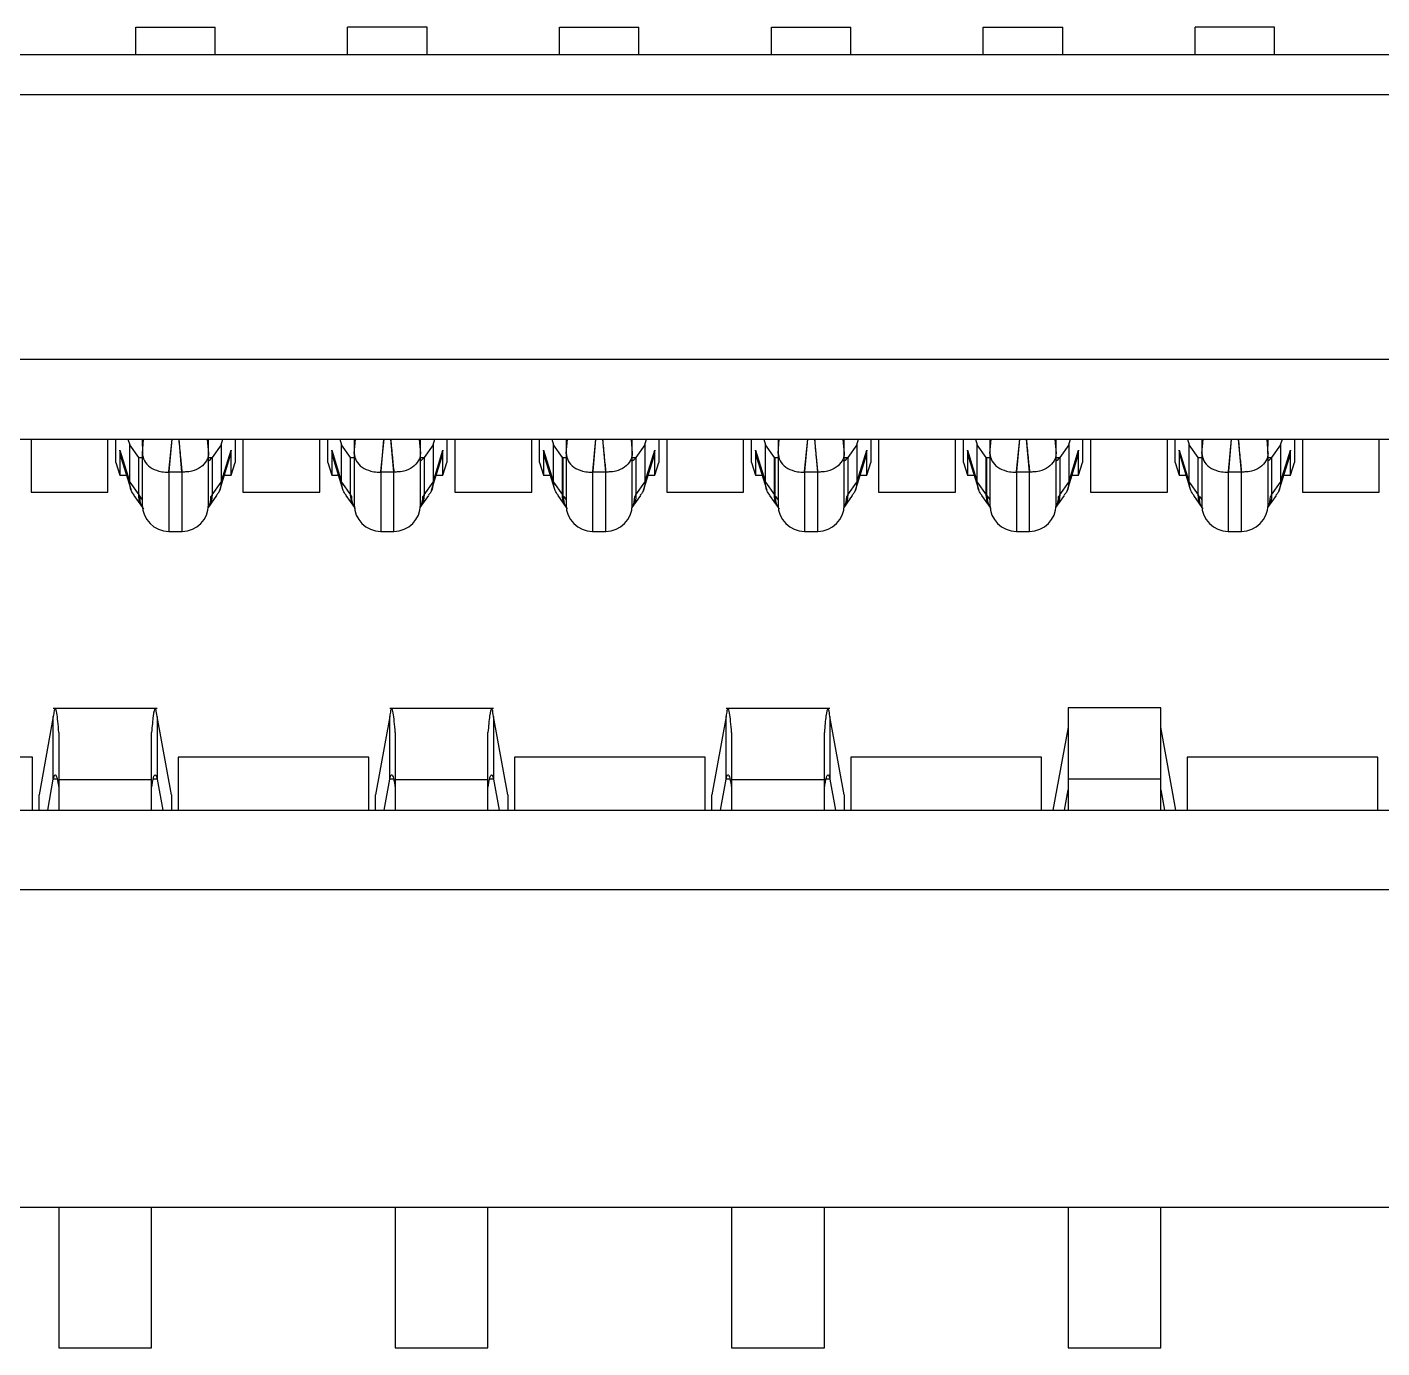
# Model space of a CAD drawing. Header units: millimetres. Extents: x -98.2 to -8.2, y 5.1 to 75.1.
# Drawn here: x -30.4 to -25.29, y 34.29 to 39.28 of the extents above; entities that cross this region are included whole.
import ezdxf

# ---------------------------------------------------------------- set-up
doc = ezdxf.new("R2010")
doc.units = ezdxf.units.MM

msp = doc.modelspace()

# ---------------------------------------------------------------- linework, layer by layer
at = {"color": 7, "linetype": 'Continuous', "lineweight": 25}
for p, q in [((-29.9945, 39.279), (-29.6945, 39.279)), ((-29.9945, 39.174), (-29.9945, 39.279)), ((-29.6945, 39.174), (-29.6945, 39.279)), ((-28.8945, 39.279), (-29.1945, 39.279)), ((-29.1945, 39.174), (-29.1945, 39.279)), ((-28.8945, 39.174), (-28.8945, 39.279)), ((-28.3945, 39.279), (-28.0945, 39.279)), ((-28.3945, 39.174), (-28.3945, 39.279)), ((-28.0945, 39.174), (-28.0945, 39.279)), ((-27.5945, 39.279), (-27.2945, 39.279)), ((-27.5945, 39.174), (-27.5945, 39.279)), ((-27.2945, 39.174), (-27.2945, 39.279)), ((-26.7945, 39.279), (-26.4945, 39.279)), ((-26.7945, 39.174), (-26.7945, 39.279)), ((-26.4945, 39.174), (-26.4945, 39.279)), ((-25.6945, 39.279), (-25.9945, 39.279)), ((-25.9945, 39.174), (-25.9945, 39.279)), ((-25.6945, 39.174), (-25.6945, 39.279)), ((-20.1324, 39.174), (-56.5966, 39.174)), ((-20.2695, 39.024), (-56.4595, 39.024)), ((-21.2195, 38.024), (-55.5095, 38.024)), ((-55.2095, 37.724), (-21.5195, 37.724)), ((-30.3895, 37.724), (-30.3895, 37.524)), ((-30.0995, 37.524), (-30.0995, 37.724)), ((-30.0695, 37.6355), (-30.0695, 37.724)), ((-30.0236, 37.724), (-30.017, 37.7029)), ((-29.9832, 37.655), (-30.017, 37.7029)), ((-30.017, 37.5616), (-30.017, 37.7029)), ((-29.9695, 37.724), (-29.9694, 37.6703)), ((-29.9694, 37.6703), (-29.9647, 37.724)), ((-29.8583, 37.7242), (-29.869, 37.6023)), ((-29.869, 37.6023), (-29.8569, 37.7242)), ((-29.8197, 37.5995), (-29.8307, 37.7242)), ((-29.7243, 37.724), (-29.7196, 37.6703)), ((-29.7196, 37.6703), (-29.7195, 37.724)), ((-29.672, 37.7029), (-29.7058, 37.655)), ((-29.672, 37.7029), (-29.6654, 37.724)), ((-29.672, 37.7029), (-29.672, 37.5616)), ((-29.6195, 37.724), (-29.6195, 37.6355)), ((-29.5895, 37.724), (-29.5895, 37.524)), ((-29.2995, 37.524), (-29.2995, 37.724)), ((-29.2695, 37.6355), (-29.2695, 37.724)), ((-29.2236, 37.724), (-29.217, 37.7029)), ((-29.217, 37.5616), (-29.217, 37.7029)), ((-29.1832, 37.655), (-29.217, 37.7029)), ((-29.1695, 37.724), (-29.1694, 37.6703)), ((-29.1694, 37.6703), (-29.1647, 37.724)), ((-29.0583, 37.7242), (-29.069, 37.6023)), ((-29.069, 37.6023), (-29.0569, 37.7242)), ((-29.0197, 37.5995), (-29.0307, 37.7242)), ((-28.9243, 37.724), (-28.9196, 37.6703)), ((-28.9196, 37.6703), (-28.9195, 37.724)), ((-28.872, 37.7029), (-28.9058, 37.655)), ((-28.872, 37.7029), (-28.8654, 37.724)), ((-28.872, 37.7029), (-28.872, 37.5616)), ((-28.8195, 37.724), (-28.8195, 37.6355)), ((-28.7895, 37.724), (-28.7895, 37.524)), ((-28.4995, 37.524), (-28.4995, 37.724)), ((-28.4695, 37.6355), (-28.4695, 37.724)), ((-28.4236, 37.724), (-28.417, 37.7029)), ((-28.417, 37.5616), (-28.417, 37.7029)), ((-28.3832, 37.655), (-28.417, 37.7029)), ((-28.3695, 37.724), (-28.3694, 37.6703)), ((-28.3694, 37.6703), (-28.3647, 37.724)), ((-28.2583, 37.7242), (-28.269, 37.6023)), ((-28.269, 37.6023), (-28.2569, 37.7242)), ((-28.2197, 37.5995), (-28.2307, 37.7242)), ((-28.1243, 37.724), (-28.1196, 37.6703)), ((-28.1196, 37.6703), (-28.1195, 37.724)), ((-28.072, 37.7029), (-28.1058, 37.655)), ((-28.072, 37.7029), (-28.0654, 37.724)), ((-28.072, 37.7029), (-28.072, 37.5616)), ((-28.0195, 37.724), (-28.0195, 37.6355)), ((-27.9895, 37.724), (-27.9895, 37.524)), ((-27.6995, 37.524), (-27.6995, 37.724)), ((-27.6695, 37.6355), (-27.6695, 37.724)), ((-27.6236, 37.724), (-27.617, 37.7029)), ((-27.5832, 37.655), (-27.617, 37.7029)), ((-27.617, 37.5616), (-27.617, 37.7029)), ((-27.5695, 37.724), (-27.5694, 37.6703)), ((-27.5694, 37.6703), (-27.5647, 37.724)), ((-27.4583, 37.7242), (-27.469, 37.6023)), ((-27.469, 37.6023), (-27.4569, 37.7242)), ((-27.4197, 37.5995), (-27.4307, 37.7242)), ((-27.3243, 37.724), (-27.3196, 37.6703)), ((-27.3196, 37.6703), (-27.3195, 37.724)), ((-27.272, 37.7029), (-27.3058, 37.655)), ((-27.272, 37.7029), (-27.2654, 37.724)), ((-27.272, 37.7029), (-27.272, 37.5616)), ((-27.2195, 37.724), (-27.2195, 37.6355)), ((-27.1895, 37.724), (-27.1895, 37.524)), ((-26.8995, 37.524), (-26.8995, 37.724)), ((-26.8695, 37.6355), (-26.8695, 37.724)), ((-26.8236, 37.724), (-26.817, 37.7029)), ((-26.7832, 37.655), (-26.817, 37.7029)), ((-26.817, 37.5616), (-26.817, 37.7029)), ((-26.7695, 37.724), (-26.7694, 37.6703)), ((-26.7694, 37.6703), (-26.7647, 37.724)), ((-26.6583, 37.7242), (-26.669, 37.6023)), ((-26.669, 37.6023), (-26.6569, 37.7242)), ((-26.6197, 37.5995), (-26.6307, 37.7242)), ((-26.5243, 37.724), (-26.5196, 37.6703)), ((-26.5196, 37.6703), (-26.5195, 37.724)), ((-26.472, 37.7029), (-26.5058, 37.655)), ((-26.472, 37.7029), (-26.4654, 37.724)), ((-26.472, 37.7029), (-26.472, 37.5616)), ((-26.4195, 37.724), (-26.4195, 37.6355)), ((-26.3895, 37.724), (-26.3895, 37.524)), ((-26.0995, 37.524), (-26.0995, 37.724)), ((-26.0695, 37.6355), (-26.0695, 37.724)), ((-26.0236, 37.724), (-26.017, 37.7029)), ((-25.9832, 37.655), (-26.017, 37.7029)), ((-26.017, 37.5616), (-26.017, 37.7029)), ((-25.9695, 37.724), (-25.9694, 37.6703)), ((-25.9694, 37.6703), (-25.9647, 37.724)), ((-25.8583, 37.7242), (-25.869, 37.6023)), ((-25.869, 37.6023), (-25.8569, 37.7242)), ((-25.8197, 37.5995), (-25.8307, 37.7242)), ((-25.7243, 37.724), (-25.7196, 37.6703)), ((-25.7196, 37.6703), (-25.7195, 37.724)), ((-25.672, 37.7029), (-25.7058, 37.655)), ((-25.672, 37.7029), (-25.6654, 37.724)), ((-25.672, 37.7029), (-25.672, 37.5616)), ((-25.6195, 37.724), (-25.6195, 37.6355)), ((-25.5895, 37.724), (-25.5895, 37.524)), ((-25.2995, 37.524), (-25.2995, 37.724)), ((-30.0545, 37.6818), (-30.017, 37.5616)), ((-30.0545, 37.6818), (-30.0545, 37.5876)), ((-30.0491, 37.6556), (-30.0545, 37.6818)), ((-30.0505, 37.6553), (-30.0119, 37.5318)), ((-29.9832, 37.5137), (-29.9832, 37.655)), ((-29.9832, 37.655), (-29.9695, 37.655)), ((-29.9695, 37.6703), (-29.9695, 37.4759)), ((-29.7195, 37.4759), (-29.7195, 37.6703)), ((-29.7195, 37.655), (-29.7058, 37.655)), ((-29.7058, 37.655), (-29.7058, 37.5137)), ((-29.6771, 37.5318), (-29.6385, 37.6553)), ((-29.672, 37.5616), (-29.6345, 37.6818)), ((-29.6345, 37.6818), (-29.6399, 37.6556)), ((-29.6345, 37.5876), (-29.6345, 37.6818)), ((-29.2545, 37.6818), (-29.217, 37.5616)), ((-29.2545, 37.6818), (-29.2545, 37.5876)), ((-29.2491, 37.6556), (-29.2545, 37.6818)), ((-29.2505, 37.6553), (-29.2119, 37.5318)), ((-29.1832, 37.5137), (-29.1832, 37.655)), ((-29.1832, 37.655), (-29.1695, 37.655)), ((-29.1695, 37.6703), (-29.1695, 37.4759)), ((-28.9195, 37.4759), (-28.9195, 37.6703)), ((-28.9195, 37.655), (-28.9058, 37.655)), ((-28.9058, 37.655), (-28.9058, 37.5137)), ((-28.8771, 37.5318), (-28.8385, 37.6553)), ((-28.872, 37.5616), (-28.8345, 37.6818)), ((-28.8345, 37.6818), (-28.8399, 37.6556)), ((-28.8345, 37.5876), (-28.8345, 37.6818)), ((-28.4545, 37.6818), (-28.417, 37.5616)), ((-28.4545, 37.6818), (-28.4545, 37.5876)), ((-28.4491, 37.6556), (-28.4545, 37.6818)), ((-28.4505, 37.6553), (-28.4119, 37.5318)), ((-28.3832, 37.655), (-28.3695, 37.655)), ((-28.3832, 37.5137), (-28.3832, 37.6544)), ((-28.3816, 37.6541), (-28.3816, 37.5116)), ((-28.3695, 37.6703), (-28.3695, 37.4759)), ((-28.1195, 37.4759), (-28.1195, 37.6703)), ((-28.1195, 37.655), (-28.1058, 37.655)), ((-28.1058, 37.655), (-28.1058, 37.5137)), ((-28.0771, 37.5318), (-28.0385, 37.6553)), ((-28.072, 37.5616), (-28.0345, 37.6818)), ((-28.0345, 37.6818), (-28.0399, 37.6556)), ((-28.0345, 37.5876), (-28.0345, 37.6818)), ((-27.6545, 37.6818), (-27.617, 37.5616)), ((-27.6545, 37.6818), (-27.6545, 37.5876)), ((-27.6491, 37.6556), (-27.6545, 37.6818)), ((-27.6505, 37.6553), (-27.6119, 37.5318)), ((-27.5832, 37.5137), (-27.5832, 37.655)), ((-27.5832, 37.655), (-27.5695, 37.655)), ((-27.5817, 37.6543), (-27.5817, 37.5118)), ((-27.5695, 37.6703), (-27.5695, 37.4759)), ((-27.3195, 37.4759), (-27.3195, 37.6703)), ((-27.3195, 37.655), (-27.3058, 37.655)), ((-27.3058, 37.655), (-27.3058, 37.5137)), ((-27.2771, 37.5318), (-27.2385, 37.6553)), ((-27.272, 37.5616), (-27.2345, 37.6818)), ((-27.2345, 37.6818), (-27.2399, 37.6556)), ((-27.2345, 37.5876), (-27.2345, 37.6818)), ((-26.8545, 37.6818), (-26.817, 37.5616)), ((-26.8545, 37.6818), (-26.8545, 37.5876)), ((-26.8491, 37.6556), (-26.8545, 37.6818)), ((-26.8505, 37.6553), (-26.8119, 37.5318)), ((-26.7832, 37.655), (-26.7695, 37.655)), ((-26.7832, 37.5137), (-26.7832, 37.6528)), ((-26.7821, 37.6529), (-26.7821, 37.5091)), ((-26.7695, 37.6703), (-26.7695, 37.4759)), ((-26.5195, 37.4759), (-26.5195, 37.6703)), ((-26.5195, 37.655), (-26.5058, 37.655)), ((-26.5058, 37.655), (-26.5058, 37.5137)), ((-26.4771, 37.5318), (-26.4385, 37.6553)), ((-26.472, 37.5616), (-26.4345, 37.6818)), ((-26.4345, 37.6818), (-26.4399, 37.6556)), ((-26.4345, 37.5876), (-26.4345, 37.6818)), ((-26.0545, 37.6818), (-26.017, 37.5616)), ((-26.0545, 37.6818), (-26.0545, 37.5876)), ((-26.0491, 37.6556), (-26.0545, 37.6818)), ((-26.0505, 37.6553), (-26.0119, 37.5318)), ((-25.9832, 37.5137), (-25.9832, 37.655)), ((-25.9832, 37.655), (-25.9695, 37.655)), ((-25.9695, 37.6703), (-25.9695, 37.4759)), ((-25.7195, 37.4759), (-25.7195, 37.6703)), ((-25.7195, 37.655), (-25.7058, 37.655)), ((-25.7058, 37.655), (-25.7058, 37.5137)), ((-25.6771, 37.5318), (-25.6385, 37.6553)), ((-25.672, 37.5616), (-25.6345, 37.6818)), ((-25.6345, 37.6818), (-25.6399, 37.6556)), ((-25.6345, 37.5876), (-25.6345, 37.6818)), ((-30.0695, 37.6355), (-30.0545, 37.5876)), ((-29.8695, 37.5989), (-29.869, 37.6023)), ((-29.8196, 37.5995), (-29.8695, 37.5989)), ((-29.8695, 37.5989), (-29.8695, 37.3759)), ((-29.8195, 37.3759), (-29.8195, 37.5995)), ((-29.6345, 37.5876), (-29.6195, 37.6355)), ((-29.2695, 37.6355), (-29.2545, 37.5876)), ((-29.0695, 37.5989), (-29.069, 37.6023)), ((-29.0196, 37.5995), (-29.0695, 37.5989)), ((-29.0695, 37.5989), (-29.0695, 37.3759)), ((-29.0195, 37.3759), (-29.0195, 37.5995)), ((-28.8345, 37.5876), (-28.8195, 37.6355)), ((-28.4695, 37.6355), (-28.4545, 37.5876)), ((-28.2695, 37.5989), (-28.269, 37.6023)), ((-28.2196, 37.5995), (-28.2695, 37.5989)), ((-28.2695, 37.5989), (-28.2695, 37.3759)), ((-28.2195, 37.3759), (-28.2195, 37.5995)), ((-28.0345, 37.5876), (-28.0195, 37.6355)), ((-27.6695, 37.6355), (-27.6545, 37.5876)), ((-27.4695, 37.5989), (-27.469, 37.6023)), ((-27.4196, 37.5995), (-27.4695, 37.5989)), ((-27.4695, 37.5989), (-27.4695, 37.3759)), ((-27.4195, 37.3759), (-27.4195, 37.5995)), ((-27.2345, 37.5876), (-27.2195, 37.6355)), ((-26.8695, 37.6355), (-26.8545, 37.5876)), ((-26.6695, 37.5989), (-26.669, 37.6023)), ((-26.6196, 37.5995), (-26.6695, 37.5989)), ((-26.6695, 37.5989), (-26.6695, 37.3759)), ((-26.6195, 37.3759), (-26.6195, 37.5995)), ((-26.4345, 37.5876), (-26.4195, 37.6355)), ((-26.0695, 37.6355), (-26.0545, 37.5876)), ((-25.8695, 37.5989), (-25.869, 37.6023)), ((-25.8196, 37.5995), (-25.8695, 37.5989)), ((-25.8695, 37.5989), (-25.8695, 37.3759)), ((-25.8195, 37.3759), (-25.8195, 37.5995)), ((-25.6345, 37.5876), (-25.6195, 37.6355)), ((-30.0545, 37.5876), (-30.0293, 37.5876)), ((-30.017, 37.5616), (-29.9832, 37.5137)), ((-29.7058, 37.5137), (-29.672, 37.5616)), ((-29.6597, 37.5876), (-29.6345, 37.5876)), ((-29.2545, 37.5876), (-29.2293, 37.5876)), ((-29.217, 37.5616), (-29.1832, 37.5137)), ((-28.9058, 37.5137), (-28.872, 37.5616)), ((-28.8597, 37.5876), (-28.8345, 37.5876)), ((-28.4545, 37.5876), (-28.4293, 37.5876)), ((-28.417, 37.5616), (-28.3832, 37.5137)), ((-28.3832, 37.5876), (-28.3816, 37.5876)), ((-28.1058, 37.5137), (-28.072, 37.5616)), ((-28.0597, 37.5876), (-28.0345, 37.5876)), ((-27.6545, 37.5876), (-27.6293, 37.5876)), ((-27.617, 37.5616), (-27.5832, 37.5137)), ((-27.5832, 37.5876), (-27.5817, 37.5876)), ((-27.3058, 37.5137), (-27.272, 37.5616)), ((-27.2597, 37.5876), (-27.2345, 37.5876)), ((-26.8545, 37.5876), (-26.8293, 37.5876)), ((-26.817, 37.5616), (-26.7832, 37.5137)), ((-26.5058, 37.5137), (-26.472, 37.5616)), ((-26.4597, 37.5876), (-26.4345, 37.5876)), ((-26.0545, 37.5876), (-26.0293, 37.5876)), ((-26.017, 37.5616), (-25.9832, 37.5137)), ((-25.7058, 37.5137), (-25.672, 37.5616)), ((-25.6597, 37.5876), (-25.6345, 37.5876)), ((-30.3895, 37.524), (-30.0995, 37.524)), ((-30.0011, 37.5113), (-29.969, 37.4659)), ((-29.9832, 37.5137), (-29.9788, 37.5074)), ((-29.9794, 37.5074), (-29.9695, 37.4951)), ((-29.72, 37.4659), (-29.6879, 37.5113)), ((-29.5895, 37.524), (-29.2995, 37.524)), ((-29.2011, 37.5113), (-29.169, 37.4659)), ((-29.1788, 37.5074), (-29.1832, 37.5137)), ((-28.92, 37.4659), (-28.8879, 37.5113)), ((-28.7895, 37.524), (-28.4995, 37.524)), ((-28.4011, 37.5113), (-28.369, 37.4659)), ((-28.3788, 37.5074), (-28.3832, 37.5137)), ((-28.3787, 37.5074), (-28.3695, 37.4951)), ((-28.12, 37.4659), (-28.0879, 37.5113)), ((-27.9895, 37.524), (-27.6995, 37.524)), ((-27.6011, 37.5113), (-27.569, 37.4659)), ((-27.5788, 37.5074), (-27.5832, 37.5137)), ((-27.5787, 37.5074), (-27.5695, 37.4951)), ((-27.32, 37.4659), (-27.2879, 37.5113)), ((-27.1895, 37.524), (-26.8995, 37.524)), ((-26.8011, 37.5113), (-26.769, 37.4659)), ((-26.7832, 37.5137), (-26.7788, 37.5074)), ((-26.7782, 37.5074), (-26.7695, 37.4951)), ((-26.52, 37.4659), (-26.4879, 37.5113)), ((-26.3895, 37.524), (-26.0995, 37.524)), ((-26.0011, 37.5113), (-25.969, 37.4659)), ((-25.9788, 37.5074), (-25.9832, 37.5137)), ((-25.9786, 37.5074), (-25.9695, 37.4951)), ((-25.72, 37.4659), (-25.6879, 37.5113)), ((-25.5895, 37.524), (-25.2995, 37.524)), ((-29.97, 37.4674), (-29.969, 37.4659)), ((-29.72, 37.4659), (-29.719, 37.4674)), ((-29.17, 37.4674), (-29.169, 37.4659)), ((-28.92, 37.4659), (-28.919, 37.4674)), ((-28.37, 37.4674), (-28.369, 37.4659)), ((-28.12, 37.4659), (-28.119, 37.4674)), ((-27.57, 37.4674), (-27.569, 37.4659)), ((-27.32, 37.4659), (-27.319, 37.4674)), ((-26.77, 37.4674), (-26.769, 37.4659)), ((-26.52, 37.4659), (-26.519, 37.4674)), ((-25.97, 37.4674), (-25.969, 37.4659)), ((-25.72, 37.4659), (-25.719, 37.4674)), ((-29.8695, 37.3759), (-29.8195, 37.3759)), ((-29.0695, 37.3759), (-29.0195, 37.3759)), ((-28.2695, 37.3759), (-28.2195, 37.3759)), ((-27.4695, 37.3759), (-27.4195, 37.3759)), ((-26.6695, 37.3759), (-26.6195, 37.3759)), ((-25.8695, 37.3759), (-25.8195, 37.3759)), ((-30.3055, 36.6773), (-30.3595, 36.3817)), ((-29.9135, 36.7074), (-30.3055, 36.7074)), ((-30.3055, 36.4405), (-30.3055, 36.6773)), ((-29.9135, 36.6773), (-29.9135, 36.4405)), ((-29.8595, 36.3817), (-29.9135, 36.6773)), ((-29.0355, 36.6773), (-29.0895, 36.3817)), ((-28.6435, 36.7074), (-29.0355, 36.7074)), ((-29.0355, 36.4405), (-29.0355, 36.6773)), ((-28.6435, 36.6773), (-28.6435, 36.4405)), ((-28.5895, 36.3817), (-28.6435, 36.6773)), ((-27.7655, 36.6773), (-27.8195, 36.3817)), ((-27.3735, 36.7074), (-27.7655, 36.7074)), ((-27.7655, 36.4405), (-27.7655, 36.6773)), ((-27.3735, 36.6773), (-27.3735, 36.4405)), ((-27.3195, 36.3817), (-27.3735, 36.6773)), ((-26.1245, 36.71), (-26.4745, 36.71)), ((-26.4745, 36.71), (-26.4745, 36.324)), ((-26.1245, 36.324), (-26.1245, 36.71)), ((-26.4745, 36.6367), (-26.5313, 36.324)), ((-26.0677, 36.324), (-26.1245, 36.6367)), ((-30.2845, 36.6161), (-30.2845, 36.324)), ((-29.9345, 36.324), (-29.9345, 36.6161)), ((-29.0145, 36.6161), (-29.0145, 36.324)), ((-28.6645, 36.324), (-28.6645, 36.6161)), ((-27.7445, 36.6161), (-27.7445, 36.324)), ((-27.3945, 36.324), (-27.3945, 36.6161)), ((-30.3845, 36.524), (-31.1045, 36.524)), ((-30.3845, 36.324), (-30.3845, 36.524)), ((-29.1145, 36.524), (-29.8345, 36.524)), ((-29.8345, 36.524), (-29.8345, 36.324)), ((-29.1145, 36.324), (-29.1145, 36.524)), ((-27.8445, 36.524), (-28.5645, 36.524)), ((-28.5645, 36.524), (-28.5645, 36.324)), ((-27.8445, 36.324), (-27.8445, 36.524)), ((-26.5745, 36.524), (-27.2945, 36.524)), ((-27.2945, 36.524), (-27.2945, 36.324)), ((-26.5745, 36.324), (-26.5745, 36.524)), ((-25.3045, 36.524), (-26.0245, 36.524)), ((-26.0245, 36.524), (-26.0245, 36.324)), ((-25.3045, 36.324), (-25.3045, 36.524)), ((-30.3268, 36.324), (-30.3055, 36.4405)), ((-30.2905, 36.4405), (-30.3055, 36.4405)), ((-29.9345, 36.4384), (-30.2845, 36.4384)), ((-29.9135, 36.4405), (-29.9282, 36.4405)), ((-29.9135, 36.4405), (-29.8922, 36.324)), ((-29.0568, 36.324), (-29.0355, 36.4405)), ((-29.0205, 36.4405), (-29.0355, 36.4405)), ((-28.6645, 36.4384), (-29.0145, 36.4384)), ((-28.6435, 36.4405), (-28.6582, 36.4405)), ((-28.6435, 36.4405), (-28.6222, 36.324)), ((-27.7868, 36.324), (-27.7655, 36.4405)), ((-27.7505, 36.4405), (-27.7655, 36.4405)), ((-27.3945, 36.4384), (-27.7445, 36.4384)), ((-27.3735, 36.4405), (-27.3882, 36.4405)), ((-27.3735, 36.4405), (-27.3522, 36.324)), ((-26.1245, 36.441), (-26.4745, 36.441)), ((-30.3595, 36.324), (-30.3595, 36.3817)), ((-29.8595, 36.3817), (-29.8595, 36.324)), ((-29.0895, 36.324), (-29.0895, 36.3817)), ((-28.5895, 36.3817), (-28.5895, 36.324)), ((-27.8195, 36.324), (-27.8195, 36.3817)), ((-27.3195, 36.3817), (-27.3195, 36.324)), ((-26.4883, 36.324), (-26.4745, 36.4)), ((-26.1245, 36.4), (-26.1107, 36.324)), ((-40.9645, 36.324), (-21.5195, 36.324)), ((-40.6645, 36.024), (-21.2195, 36.024)), ((-20.2695, 34.824), (-40.6645, 34.824)), ((-30.2845, 34.824), (-30.2845, 34.294)), ((-29.9345, 34.294), (-29.9345, 34.824)), ((-29.0145, 34.824), (-29.0145, 34.294)), ((-28.6645, 34.294), (-28.6645, 34.824)), ((-27.7445, 34.824), (-27.7445, 34.294)), ((-27.3945, 34.294), (-27.3945, 34.824)), ((-26.4745, 34.824), (-26.4745, 34.294)), ((-26.1245, 34.294), (-26.1245, 34.824)), ((-30.2845, 34.294), (-29.9345, 34.294)), ((-29.0145, 34.294), (-28.6645, 34.294)), ((-27.7445, 34.294), (-27.3945, 34.294)), ((-26.4745, 34.294), (-26.1245, 34.294))]:
    msp.add_line(p, q, dxfattribs=at)
at = {"color": 7, "linetype": 'Continuous', "lineweight": 25, "flags": 128}
msp.add_lwpolyline([(-28.3817, 37.6533), (-28.3823, 37.654), (-28.3833, 37.6545), (-28.3835, 37.6546), (-28.3835, 37.6548), (-28.3834, 37.6549), (-28.3832, 37.655), (-28.3832, 37.655)], dxfattribs=at)
at = {"color": 7, "linetype": 'Continuous', "lineweight": 25}
for centre, radius, start, end in [((-29.7997, 37.7308), 0.1207, 311.6724, 321.0831), ((-28.9997, 37.7308), 0.1206, 311.67, 321.0856), ((-28.1997, 37.7307), 0.1206, 311.6683, 321.0872), ((-27.3998, 37.7308), 0.1207, 311.6742, 321.0814), ((-26.5997, 37.7308), 0.1207, 311.6717, 321.0839), ((-25.7998, 37.7309), 0.1207, 311.675, 321.0807), ((-29.7971, 37.5065), 0.0869, 332.6453, 0.6112), ((-28.9971, 37.5065), 0.0869, 332.6454, 0.6109), ((-28.1971, 37.5065), 0.0869, 332.6456, 0.6104), ((-27.3971, 37.5065), 0.0869, 332.6453, 0.6114), ((-26.5971, 37.5065), 0.0869, 332.6454, 0.6111), ((-25.7971, 37.5065), 0.0869, 332.6452, 0.6115), ((-29.8695, 37.4759), 0.1, 180, 270), ((-29.8195, 37.4759), 0.1, 270, 0), ((-29.0695, 37.4759), 0.1, 180, 270), ((-29.0195, 37.4759), 0.1, 270, 0), ((-28.2695, 37.4759), 0.1, 180, 270), ((-28.2195, 37.4759), 0.1, 270, 0), ((-27.4695, 37.4759), 0.1, 180, 270), ((-27.4195, 37.4759), 0.1, 270, 0), ((-26.6695, 37.4759), 0.1, 180, 270), ((-26.6195, 37.4759), 0.1, 270, 0), ((-25.8695, 37.4759), 0.1, 180, 270), ((-25.8195, 37.4759), 0.1, 270, 0)]:
    msp.add_arc(centre, radius, start, end, dxfattribs=at)
for points, knots in [([(-29.8318, 37.7242), (-29.8297, 37.7009), (-29.826, 37.6593), (-29.8216, 37.6178), (-29.8196, 37.5995)], [0, 0, 0, 0, 0.559892, 1, 1, 1, 1]), ([(-29.0318, 37.7242), (-29.0297, 37.7009), (-29.026, 37.6593), (-29.0216, 37.6178), (-29.0196, 37.5995)], [0, 0, 0, 0, 0.559892, 1, 1, 1, 1]), ([(-28.2318, 37.7242), (-28.2297, 37.7009), (-28.226, 37.6593), (-28.2216, 37.6178), (-28.2196, 37.5995)], [0, 0, 0, 0, 0.559892, 1, 1, 1, 1]), ([(-27.4318, 37.7242), (-27.4297, 37.7009), (-27.426, 37.6593), (-27.4216, 37.6178), (-27.4196, 37.5995)], [0, 0, 0, 0, 0.559892, 1, 1, 1, 1]), ([(-26.6318, 37.7242), (-26.6297, 37.7009), (-26.626, 37.6593), (-26.6216, 37.6178), (-26.6196, 37.5995)], [0, 0, 0, 0, 0.559892, 1, 1, 1, 1]), ([(-25.8318, 37.7242), (-25.8297, 37.7009), (-25.826, 37.6593), (-25.8216, 37.6178), (-25.8196, 37.5995)], [0, 0, 0, 0, 0.559892, 1, 1, 1, 1]), ([(-29.9694, 37.6703), (-29.9679, 37.6608), (-29.9649, 37.6418), (-29.9416, 37.6165), (-29.9122, 37.6035), (-29.8869, 37.5994), (-29.874, 37.5991), (-29.8695, 37.5989)], [0, 0, 0, 0, 0.25222, 0.502966, 0.752528, 0.912568, 1, 1, 1, 1]), ([(-29.7195, 37.6703), (-29.7198, 37.6663), (-29.7205, 37.6567), (-29.7282, 37.6378), (-29.7476, 37.6163), (-29.7774, 37.6031), (-29.801, 37.6), (-29.8137, 37.5996), (-29.818, 37.5995), (-29.8196, 37.5995)], [0, 0, 0, 0, 0.108391, 0.256394, 0.506938, 0.754691, 0.918407, 0.969509, 1, 1, 1, 1]), ([(-29.1694, 37.6703), (-29.1679, 37.6608), (-29.1649, 37.6418), (-29.1416, 37.6165), (-29.1122, 37.6035), (-29.0869, 37.5994), (-29.074, 37.5991), (-29.0695, 37.5989)], [0, 0, 0, 0, 0.25222, 0.502966, 0.752528, 0.912568, 1, 1, 1, 1]), ([(-28.9195, 37.6703), (-28.9198, 37.6663), (-28.9205, 37.6567), (-28.9282, 37.6378), (-28.9476, 37.6163), (-28.9774, 37.6031), (-29.001, 37.6), (-29.0137, 37.5996), (-29.018, 37.5995), (-29.0196, 37.5995)], [0, 0, 0, 0, 0.108391, 0.256394, 0.506938, 0.754691, 0.918407, 0.969509, 1, 1, 1, 1]), ([(-28.3694, 37.6703), (-28.3679, 37.6608), (-28.3649, 37.6418), (-28.3416, 37.6165), (-28.3122, 37.6035), (-28.2869, 37.5994), (-28.274, 37.5991), (-28.2695, 37.5989)], [0, 0, 0, 0, 0.25222, 0.502966, 0.752528, 0.912568, 1, 1, 1, 1]), ([(-28.1195, 37.6703), (-28.1198, 37.6663), (-28.1205, 37.6567), (-28.1282, 37.6378), (-28.1476, 37.6163), (-28.1774, 37.6031), (-28.201, 37.6), (-28.2137, 37.5996), (-28.218, 37.5995), (-28.2196, 37.5995)], [0, 0, 0, 0, 0.108391, 0.256394, 0.506938, 0.754691, 0.918407, 0.969509, 1, 1, 1, 1]), ([(-27.5694, 37.6703), (-27.5679, 37.6608), (-27.5649, 37.6418), (-27.5416, 37.6165), (-27.5122, 37.6035), (-27.4869, 37.5994), (-27.474, 37.5991), (-27.4695, 37.5989)], [0, 0, 0, 0, 0.25222, 0.502966, 0.752528, 0.912568, 1, 1, 1, 1]), ([(-27.3195, 37.6703), (-27.3198, 37.6663), (-27.3205, 37.6567), (-27.3282, 37.6378), (-27.3476, 37.6163), (-27.3774, 37.6031), (-27.401, 37.6), (-27.4137, 37.5996), (-27.418, 37.5995), (-27.4196, 37.5995)], [0, 0, 0, 0, 0.108391, 0.256394, 0.506938, 0.754691, 0.918407, 0.969509, 1, 1, 1, 1]), ([(-26.7832, 37.655), (-26.7835, 37.6548), (-26.7841, 37.6544), (-26.7842, 37.6536), (-26.7834, 37.6529), (-26.7827, 37.6524), (-26.7823, 37.6522)], [0, 0, 0, 0, 0.225343, 0.451981, 0.707355, 1, 1, 1, 1]), ([(-26.7694, 37.6703), (-26.7679, 37.6608), (-26.7649, 37.6418), (-26.7416, 37.6165), (-26.7122, 37.6035), (-26.6869, 37.5994), (-26.674, 37.5991), (-26.6695, 37.5989)], [0, 0, 0, 0, 0.25222, 0.502966, 0.752528, 0.912568, 1, 1, 1, 1]), ([(-26.5195, 37.6703), (-26.5198, 37.6663), (-26.5205, 37.6567), (-26.5282, 37.6378), (-26.5476, 37.6163), (-26.5774, 37.6031), (-26.601, 37.6), (-26.6137, 37.5996), (-26.618, 37.5995), (-26.6196, 37.5995)], [0, 0, 0, 0, 0.108391, 0.256394, 0.506938, 0.754691, 0.918407, 0.969509, 1, 1, 1, 1]), ([(-25.9694, 37.6703), (-25.9679, 37.6608), (-25.9649, 37.6418), (-25.9416, 37.6165), (-25.9122, 37.6035), (-25.8869, 37.5994), (-25.874, 37.5991), (-25.8695, 37.5989)], [0, 0, 0, 0, 0.2522202, 0.5029664, 0.7525284, 0.9125685, 1, 1, 1, 1]), ([(-25.7195, 37.6703), (-25.7198, 37.6663), (-25.7205, 37.6567), (-25.7282, 37.6378), (-25.7476, 37.6163), (-25.7774, 37.6031), (-25.801, 37.6), (-25.8137, 37.5996), (-25.818, 37.5995), (-25.8196, 37.5995)], [0, 0, 0, 0, 0.108391, 0.256394, 0.506938, 0.754691, 0.918407, 0.969509, 1, 1, 1, 1]), ([(-30, 37.512), (-30.0042, 37.5179), (-30.0147, 37.5324), (-30.0162, 37.5507), (-30.017, 37.5616)], [0, 0, 0, 0, 0.399593, 1, 1, 1, 1]), ([(-29.672, 37.5616), (-29.673, 37.5474), (-29.6742, 37.5287), (-29.6866, 37.5157), (-29.6895, 37.5126)], [0, 0, 0, 0, 0.765427, 1, 1, 1, 1]), ([(-29.2, 37.512), (-29.2042, 37.5179), (-29.2147, 37.5324), (-29.2162, 37.5507), (-29.217, 37.5616)], [0, 0, 0, 0, 0.3995928, 1, 1, 1, 1]), ([(-28.872, 37.5616), (-28.873, 37.5474), (-28.8742, 37.5287), (-28.8866, 37.5157), (-28.8895, 37.5126)], [0, 0, 0, 0, 0.7654267, 1, 1, 1, 1]), ([(-28.4, 37.512), (-28.4042, 37.5179), (-28.4147, 37.5324), (-28.4162, 37.5507), (-28.417, 37.5616)], [0, 0, 0, 0, 0.399593, 1, 1, 1, 1]), ([(-28.072, 37.5616), (-28.073, 37.5474), (-28.0742, 37.5287), (-28.0866, 37.5157), (-28.0895, 37.5126)], [0, 0, 0, 0, 0.765427, 1, 1, 1, 1]), ([(-27.6, 37.512), (-27.6042, 37.5179), (-27.6147, 37.5324), (-27.6162, 37.5507), (-27.617, 37.5616)], [0, 0, 0, 0, 0.399593, 1, 1, 1, 1]), ([(-27.272, 37.5616), (-27.273, 37.5474), (-27.2742, 37.5287), (-27.2866, 37.5157), (-27.2895, 37.5126)], [0, 0, 0, 0, 0.765427, 1, 1, 1, 1]), ([(-26.8, 37.512), (-26.8042, 37.5179), (-26.8147, 37.5324), (-26.8162, 37.5507), (-26.817, 37.5616)], [0, 0, 0, 0, 0.3995928, 1, 1, 1, 1]), ([(-26.472, 37.5616), (-26.473, 37.5474), (-26.4742, 37.5287), (-26.4866, 37.5157), (-26.4895, 37.5126)], [0, 0, 0, 0, 0.765427, 1, 1, 1, 1]), ([(-26, 37.512), (-26.0042, 37.5179), (-26.0147, 37.5324), (-26.0162, 37.5507), (-26.017, 37.5616)], [0, 0, 0, 0, 0.3995928, 1, 1, 1, 1]), ([(-25.672, 37.5616), (-25.673, 37.5474), (-25.6742, 37.5287), (-25.6866, 37.5157), (-25.6895, 37.5126)], [0, 0, 0, 0, 0.765427, 1, 1, 1, 1]), ([(-29.9687, 37.4682), (-29.9719, 37.4728), (-29.9813, 37.486), (-29.9824, 37.5027), (-29.9832, 37.5137)], [0, 0, 0, 0, 0.343086, 1, 1, 1, 1]), ([(-29.9641, 37.4614), (-29.9668, 37.4648), (-29.9771, 37.4776), (-29.9781, 37.4947), (-29.9788, 37.5074)], [0, 0, 0, 0, 0.259159, 1, 1, 1, 1]), ([(-29.7058, 37.5137), (-29.7066, 37.4994), (-29.7075, 37.4822), (-29.7184, 37.4703), (-29.7202, 37.4684)], [0, 0, 0, 0, 0.8371838, 1, 1, 1, 1]), ([(-29.7058, 37.5137), (-29.7067, 37.5125), (-29.7081, 37.5104), (-29.7096, 37.5083), (-29.7102, 37.5074)], [0, 0, 0, 0, 0.554796, 1, 1, 1, 1]), ([(-29.1687, 37.4682), (-29.1719, 37.4728), (-29.1813, 37.486), (-29.1824, 37.5027), (-29.1832, 37.5137)], [0, 0, 0, 0, 0.343086, 1, 1, 1, 1]), ([(-29.1641, 37.4614), (-29.1668, 37.4648), (-29.1771, 37.4776), (-29.1781, 37.4947), (-29.1788, 37.5074)], [0, 0, 0, 0, 0.259162, 1, 1, 1, 1]), ([(-28.9058, 37.5137), (-28.9066, 37.4994), (-28.9075, 37.4822), (-28.9184, 37.4703), (-28.9202, 37.4684)], [0, 0, 0, 0, 0.837184, 1, 1, 1, 1]), ([(-28.9058, 37.5137), (-28.9067, 37.5125), (-28.9081, 37.5104), (-28.9096, 37.5083), (-28.9102, 37.5074)], [0, 0, 0, 0, 0.554796, 1, 1, 1, 1]), ([(-28.3687, 37.4682), (-28.3719, 37.4728), (-28.3813, 37.486), (-28.3824, 37.5027), (-28.3832, 37.5137)], [0, 0, 0, 0, 0.343086, 1, 1, 1, 1]), ([(-28.3641, 37.4614), (-28.3668, 37.4648), (-28.3771, 37.4776), (-28.3781, 37.4947), (-28.3788, 37.5074)], [0, 0, 0, 0, 0.259161, 1, 1, 1, 1]), ([(-28.1058, 37.5137), (-28.1066, 37.4994), (-28.1075, 37.4822), (-28.1184, 37.4703), (-28.1202, 37.4684)], [0, 0, 0, 0, 0.837184, 1, 1, 1, 1]), ([(-28.1058, 37.5137), (-28.1067, 37.5125), (-28.1081, 37.5104), (-28.1096, 37.5083), (-28.1102, 37.5074)], [0, 0, 0, 0, 0.554796, 1, 1, 1, 1]), ([(-27.5687, 37.4682), (-27.5719, 37.4728), (-27.5813, 37.486), (-27.5824, 37.5027), (-27.5832, 37.5137)], [0, 0, 0, 0, 0.3430857, 1, 1, 1, 1]), ([(-27.5641, 37.4614), (-27.5668, 37.4648), (-27.5771, 37.4776), (-27.5781, 37.4947), (-27.5788, 37.5074)], [0, 0, 0, 0, 0.259161, 1, 1, 1, 1]), ([(-27.3058, 37.5137), (-27.3066, 37.4994), (-27.3075, 37.4822), (-27.3184, 37.4703), (-27.3202, 37.4684)], [0, 0, 0, 0, 0.837184, 1, 1, 1, 1]), ([(-27.3058, 37.5137), (-27.3067, 37.5125), (-27.3081, 37.5104), (-27.3096, 37.5083), (-27.3102, 37.5074)], [0, 0, 0, 0, 0.554796, 1, 1, 1, 1]), ([(-26.7687, 37.4682), (-26.7719, 37.4728), (-26.7813, 37.486), (-26.7824, 37.5027), (-26.7832, 37.5137)], [0, 0, 0, 0, 0.343086, 1, 1, 1, 1]), ([(-26.7641, 37.4614), (-26.7668, 37.4648), (-26.7771, 37.4776), (-26.7781, 37.4947), (-26.7788, 37.5074)], [0, 0, 0, 0, 0.259158, 1, 1, 1, 1]), ([(-26.5058, 37.5137), (-26.5066, 37.4994), (-26.5075, 37.4822), (-26.5184, 37.4703), (-26.5202, 37.4684)], [0, 0, 0, 0, 0.837184, 1, 1, 1, 1]), ([(-26.5058, 37.5137), (-26.5067, 37.5125), (-26.5081, 37.5104), (-26.5096, 37.5083), (-26.5102, 37.5074)], [0, 0, 0, 0, 0.554796, 1, 1, 1, 1]), ([(-25.9687, 37.4682), (-25.9719, 37.4728), (-25.9813, 37.486), (-25.9824, 37.5027), (-25.9832, 37.5137)], [0, 0, 0, 0, 0.343086, 1, 1, 1, 1]), ([(-25.9641, 37.4614), (-25.9668, 37.4648), (-25.9771, 37.4776), (-25.9781, 37.4947), (-25.9788, 37.5074)], [0, 0, 0, 0, 0.259161, 1, 1, 1, 1]), ([(-25.7058, 37.5137), (-25.7066, 37.4994), (-25.7075, 37.4822), (-25.7184, 37.4703), (-25.7202, 37.4684)], [0, 0, 0, 0, 0.837184, 1, 1, 1, 1]), ([(-25.7058, 37.5137), (-25.7067, 37.5125), (-25.7081, 37.5104), (-25.7096, 37.5083), (-25.7102, 37.5074)], [0, 0, 0, 0, 0.554796, 1, 1, 1, 1]), ([(-30.2979, 36.7074), (-30.2993, 36.7058), (-30.3019, 36.7029), (-30.3044, 36.6851), (-30.3055, 36.6773)], [0, 0, 0, 0, 0.559833, 1, 1, 1, 1]), ([(-30.2845, 36.6161), (-30.287, 36.6452), (-30.2915, 36.6972), (-30.2959, 36.7043), (-30.2979, 36.7074)], [0, 0, 0, 0, 0.5596, 1, 1, 1, 1]), ([(-29.9211, 36.7074), (-29.9236, 36.7023), (-29.9281, 36.6932), (-29.9325, 36.6397), (-29.9345, 36.6161)], [0, 0, 0, 0, 0.5595997, 1, 1, 1, 1]), ([(-29.9135, 36.6773), (-29.9149, 36.6869), (-29.9174, 36.7042), (-29.92, 36.7064), (-29.9211, 36.7074)], [0, 0, 0, 0, 0.5599027, 1, 1, 1, 1]), ([(-29.0279, 36.7074), (-29.0293, 36.7058), (-29.0319, 36.7029), (-29.0344, 36.6851), (-29.0355, 36.6773)], [0, 0, 0, 0, 0.5598329, 1, 1, 1, 1]), ([(-29.0145, 36.6161), (-29.017, 36.6452), (-29.0215, 36.6972), (-29.0259, 36.7043), (-29.0279, 36.7074)], [0, 0, 0, 0, 0.5596, 1, 1, 1, 1]), ([(-28.6511, 36.7074), (-28.6536, 36.7023), (-28.6581, 36.6932), (-28.6625, 36.6397), (-28.6645, 36.6161)], [0, 0, 0, 0, 0.5596, 1, 1, 1, 1]), ([(-28.6435, 36.6773), (-28.6449, 36.6869), (-28.6474, 36.7042), (-28.65, 36.7064), (-28.6511, 36.7074)], [0, 0, 0, 0, 0.559903, 1, 1, 1, 1]), ([(-27.7579, 36.7074), (-27.7593, 36.7058), (-27.7619, 36.7029), (-27.7644, 36.6851), (-27.7655, 36.6773)], [0, 0, 0, 0, 0.559833, 1, 1, 1, 1]), ([(-27.7445, 36.6161), (-27.747, 36.6452), (-27.7515, 36.6972), (-27.7559, 36.7043), (-27.7579, 36.7074)], [0, 0, 0, 0, 0.5596, 1, 1, 1, 1]), ([(-27.3811, 36.7074), (-27.3836, 36.7023), (-27.3881, 36.6932), (-27.3925, 36.6397), (-27.3945, 36.6161)], [0, 0, 0, 0, 0.5596, 1, 1, 1, 1]), ([(-27.3735, 36.6773), (-27.3749, 36.6869), (-27.3774, 36.7042), (-27.38, 36.7064), (-27.3811, 36.7074)], [0, 0, 0, 0, 0.559903, 1, 1, 1, 1]), ([(-30.3055, 36.4405), (-30.3041, 36.4459), (-30.3016, 36.4556), (-30.299, 36.4568), (-30.2979, 36.4574)], [0, 0, 0, 0, 0.5599007, 1, 1, 1, 1]), ([(-29.9345, 36.4062), (-29.932, 36.4225), (-29.9275, 36.4517), (-29.9231, 36.4556), (-29.9211, 36.4574)], [0, 0, 0, 0, 0.559601, 1, 1, 1, 1]), ([(-29.9211, 36.4574), (-29.9197, 36.4565), (-29.9171, 36.4549), (-29.9146, 36.4449), (-29.9135, 36.4405)], [0, 0, 0, 0, 0.559836, 1, 1, 1, 1]), ([(-29.0355, 36.4405), (-29.0341, 36.4459), (-29.0316, 36.4556), (-29.029, 36.4568), (-29.0279, 36.4574)], [0, 0, 0, 0, 0.559901, 1, 1, 1, 1]), ([(-28.6645, 36.4062), (-28.662, 36.4225), (-28.6575, 36.4517), (-28.6531, 36.4556), (-28.6511, 36.4574)], [0, 0, 0, 0, 0.559601, 1, 1, 1, 1]), ([(-28.6511, 36.4574), (-28.6497, 36.4565), (-28.6471, 36.4549), (-28.6446, 36.4449), (-28.6435, 36.4405)], [0, 0, 0, 0, 0.559836, 1, 1, 1, 1]), ([(-27.7655, 36.4405), (-27.7641, 36.4459), (-27.7616, 36.4556), (-27.759, 36.4568), (-27.7579, 36.4574)], [0, 0, 0, 0, 0.559901, 1, 1, 1, 1]), ([(-27.3945, 36.4062), (-27.392, 36.4225), (-27.3875, 36.4517), (-27.3831, 36.4556), (-27.3811, 36.4574)], [0, 0, 0, 0, 0.559601, 1, 1, 1, 1]), ([(-27.3811, 36.4574), (-27.3797, 36.4565), (-27.3771, 36.4549), (-27.3746, 36.4449), (-27.3735, 36.4405)], [0, 0, 0, 0, 0.559836, 1, 1, 1, 1])]:
    msp.add_open_spline(points, degree=3, knots=knots, dxfattribs=at)
for points in [[(-30.2979, 36.4574), (-30.2957, 36.4551), (-30.2912, 36.4506), (-30.2867, 36.421), (-30.2845, 36.4062)], [(-29.0279, 36.4574), (-29.0257, 36.4551), (-29.0212, 36.4506), (-29.0167, 36.421), (-29.0145, 36.4062)], [(-27.7579, 36.4574), (-27.7557, 36.4551), (-27.7512, 36.4506), (-27.7467, 36.421), (-27.7445, 36.4062)]]:
    msp.add_open_spline(points, degree=3, dxfattribs=at)

doc.saveas('drawing.dxf')
